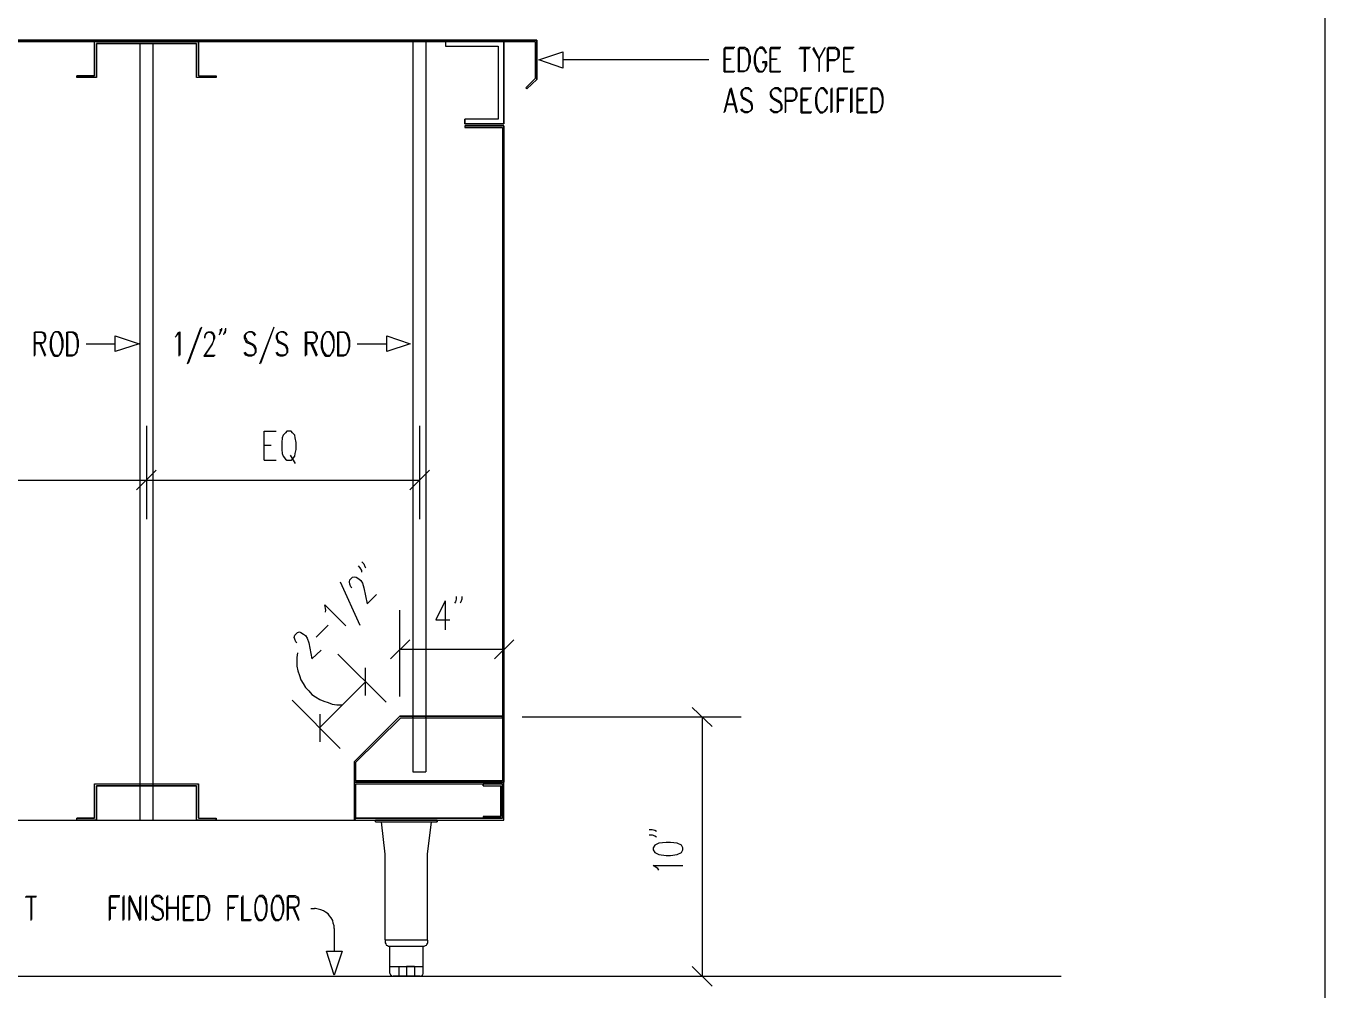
# Model space of a CAD drawing. Header units: metres. Extents: x 14 to 601, y -779 to -12.
# Drawn here: x 301.2 to 600.8, y -611.7 to -389.2 of the extents above; entities that cross this region are included whole.
import ezdxf

# ---------------------------------------------------------------- set-up
doc = ezdxf.new("R2010")
doc.units = ezdxf.units.M

msp = doc.modelspace()

# ---------------------------------------------------------------- linework, layer by layer
for p, q in [((600.76, -751.76), (600.76, -39.32)), ((418.96, -392.48), (166.96, -392.48)), ((166.96, -392.48), (418.96, -392.48)), ((167.32, -392.84), (418.6, -392.84)), ((167.32, -392.84), (418.6, -392.84)), ((316.96, -400.76), (316.96, -392.84)), ((316.96, -392.84), (340.96, -392.84)), ((316.96, -400.76), (316.96, -392.84)), ((340.48, -393.32), (317.44, -393.32)), ((317.44, -393.32), (317.44, -401.12)), ((317.44, -401.12), (317.44, -393.32)), ((317.44, -393.32), (340.48, -393.32)), ((327.4, -393.32), (327.4, -572.48)), ((330.4, -393.32), (330.4, -572.48)), ((340.48, -401.12), (340.48, -393.32)), ((340.48, -401.12), (340.48, -393.32)), ((340.96, -392.84), (340.96, -400.76)), ((340.96, -400.76), (340.96, -392.84)), ((390.4, -392.84), (390.4, -561.32)), ((393.4, -392.84), (393.4, -561.32)), ((411.4, -392.84), (397.96, -392.84)), ((397.96, -392.84), (397.96, -393.92)), ((397.96, -392.84), (397.96, -393.92)), ((397.96, -393.92), (410.08, -393.92)), ((397.96, -393.92), (410.08, -393.92)), ((410.08, -393.92), (410.08, -410.72)), ((410.08, -393.92), (410.08, -410.72)), ((411.4, -411.8), (411.4, -392.84)), ((411.4, -392.84), (411.4, -411.8)), ((418.6, -392.84), (418.6, -401.36)), ((418.6, -392.84), (418.6, -401.36)), ((418.96, -401.6), (418.96, -392.48)), ((418.96, -392.48), (418.96, -401.6)), ((419.44, -397.04), (424.96, -395.24)), ((424.96, -395.24), (424.96, -398.96)), ((462.16, -399.8), (462.16, -394.4)), ((462.16, -394.4), (464.44, -394.4)), ((462.4, -399.68), (462.4, -394.16)), ((462.4, -394.16), (464.68, -394.16)), ((465.52, -399.8), (465.52, -394.4)), ((465.52, -394.4), (466.72, -394.4)), ((465.76, -399.68), (465.76, -394.16)), ((465.76, -394.16), (466.96, -394.16)), ((466.72, -394.4), (467.2, -394.64)), ((466.96, -394.16), (467.44, -394.4)), ((467.2, -394.64), (467.56, -395.12)), ((467.44, -394.4), (467.8, -395)), ((467.56, -395.12), (467.8, -395.6)), ((467.8, -395), (467.92, -395.48)), ((469.48, -395.12), (469.36, -395.6)), ((469.84, -394.64), (469.48, -395.12)), ((469.72, -395), (469.48, -395.48)), ((470.08, -394.4), (469.72, -395)), ((470.2, -394.4), (469.84, -394.64)), ((470.44, -394.16), (470.08, -394.4)), ((470.92, -394.4), (470.2, -394.4)), ((471.04, -394.16), (470.44, -394.16)), ((471.28, -394.64), (470.92, -394.4)), ((471.4, -394.4), (471.04, -394.16)), ((471.64, -395.12), (471.28, -394.64)), ((471.76, -395), (471.4, -394.4)), ((471.76, -395.6), (471.64, -395.12)), ((472, -395.48), (471.76, -395)), ((472.84, -399.8), (472.84, -394.4)), ((472.84, -394.4), (475.12, -394.4)), ((472.96, -399.68), (472.96, -394.16)), ((472.96, -394.16), (475.24, -394.16)), ((479.44, -394.4), (481.84, -394.4)), ((479.68, -394.16), (482.08, -394.16)), ((480.64, -394.4), (480.64, -399.8)), ((480.88, -394.16), (480.88, -399.68)), ((482.56, -394.4), (484, -396.92)), ((482.8, -394.16), (484.12, -396.8)), ((484, -396.92), (485.32, -394.4)), ((484.12, -396.8), (485.56, -394.16)), ((486.04, -399.8), (486.04, -394.4)), ((486.04, -394.4), (487.6, -394.4)), ((486.28, -399.68), (486.28, -394.16)), ((486.28, -394.16), (487.84, -394.16)), ((487.6, -394.4), (488.2, -394.64)), ((487.84, -394.16), (488.32, -394.4)), ((488.2, -394.64), (488.32, -394.88)), ((488.32, -394.4), (488.56, -394.64)), ((488.32, -394.88), (488.44, -395.36)), ((488.44, -395.36), (488.44, -396.2)), ((488.56, -394.64), (488.68, -395.24)), ((488.68, -395.24), (488.68, -395.96)), ((489.76, -399.8), (489.76, -394.4)), ((489.76, -394.4), (491.92, -394.4)), ((489.88, -399.68), (489.88, -394.16)), ((489.88, -394.16), (492.16, -394.16)), ((424.96, -398.96), (419.44, -397.04)), ((458.68, -397.04), (424.96, -397.04)), ((462.16, -396.92), (463.6, -396.92)), ((462.4, -396.8), (463.84, -396.8)), ((467.8, -395.6), (467.92, -396.44)), ((467.92, -397.76), (467.8, -398.48)), ((467.92, -398.36), (467.8, -398.84)), ((467.92, -395.48), (468.16, -396.2)), ((467.92, -396.44), (467.92, -397.76)), ((468.16, -397.52), (467.92, -398.36)), ((468.16, -396.2), (468.16, -397.52)), ((469.36, -395.6), (469.12, -396.44)), ((469.12, -396.44), (469.12, -397.76)), ((469.12, -397.76), (469.36, -398.48)), ((469.48, -395.48), (469.36, -396.2)), ((469.36, -396.2), (469.36, -397.52)), ((469.36, -397.52), (469.48, -398.36)), ((469.48, -398.36), (469.72, -398.84)), ((471.76, -397.76), (470.92, -397.76)), ((472, -397.52), (471.04, -397.52)), ((471.76, -398.48), (471.76, -397.76)), ((471.76, -398.84), (472, -398.36)), ((472, -398.36), (472, -397.52)), ((472.84, -396.92), (474.16, -396.92)), ((472.96, -396.8), (474.4, -396.8)), ((484, -396.92), (484, -399.8)), ((484.12, -396.8), (484.12, -399.68)), ((487.6, -397.28), (486.04, -397.28)), ((487.84, -397.04), (486.28, -397.04)), ((488.2, -396.92), (487.6, -397.28)), ((488.32, -396.8), (487.84, -397.04)), ((488.32, -396.68), (488.2, -396.92)), ((488.44, -396.2), (488.32, -396.68)), ((488.56, -396.56), (488.32, -396.8)), ((488.68, -395.96), (488.56, -396.56)), ((489.76, -396.92), (491.08, -396.92)), ((489.88, -396.8), (491.32, -396.8)), ((312.88, -401.12), (312.88, -400.76)), ((312.88, -400.76), (316.96, -400.76)), ((312.88, -401.12), (312.88, -400.76)), ((316.96, -400.76), (312.88, -400.76)), ((317.44, -401.12), (312.88, -401.12)), ((345.04, -401.12), (340.48, -401.12)), ((340.96, -400.76), (345.04, -400.76)), ((340.96, -400.76), (345.04, -400.76)), ((345.04, -400.76), (345.04, -401.12)), ((345.04, -401.12), (345.04, -400.76)), ((418.6, -401.36), (416.44, -403.52)), ((418.6, -401.36), (416.44, -403.52)), ((462.16, -399.8), (464.44, -399.8)), ((462.4, -399.68), (464.68, -399.68)), ((466.72, -399.8), (465.52, -399.8)), ((466.96, -399.68), (465.76, -399.68)), ((467.2, -399.56), (466.72, -399.8)), ((467.44, -399.44), (466.96, -399.68)), ((467.56, -399.08), (467.2, -399.56)), ((467.8, -398.84), (467.44, -399.44)), ((467.8, -398.48), (467.56, -399.08)), ((469.36, -398.48), (469.48, -399.08)), ((469.48, -399.08), (469.84, -399.56)), ((469.72, -398.84), (470.08, -399.44)), ((469.84, -399.56), (470.2, -399.8)), ((470.08, -399.44), (470.44, -399.68)), ((470.2, -399.8), (470.92, -399.8)), ((470.44, -399.68), (471.04, -399.68)), ((470.92, -399.8), (471.28, -399.56)), ((471.04, -399.68), (471.4, -399.44)), ((471.28, -399.56), (471.64, -399.08)), ((471.4, -399.44), (471.76, -398.84)), ((471.64, -399.08), (471.76, -398.48)), ((472.84, -399.8), (475.12, -399.8)), ((472.96, -399.68), (475.24, -399.68)), ((489.76, -399.8), (491.92, -399.8)), ((489.88, -399.68), (492.16, -399.68)), ((416.44, -403.52), (416.68, -403.76)), ((416.44, -403.52), (416.68, -403.76)), ((416.68, -403.76), (418.96, -401.6)), ((416.68, -403.76), (418.96, -401.6)), ((462.16, -409.28), (463.6, -403.76)), ((462.4, -409.04), (463.84, -403.52)), ((463.6, -403.76), (465.04, -409.28)), ((463.84, -403.52), (465.16, -409.04)), ((466.36, -404), (466, -404.48)), ((466.6, -403.88), (466.24, -404.36)), ((466.24, -404.36), (466.24, -404.84)), ((466.96, -403.76), (466.36, -404)), ((467.08, -403.52), (466.6, -403.88)), ((467.56, -403.76), (466.96, -403.76)), ((467.8, -403.52), (467.08, -403.52)), ((468.16, -404), (467.56, -403.76)), ((468.28, -403.88), (467.8, -403.52)), ((468.52, -404.48), (468.16, -404)), ((468.64, -404.36), (468.28, -403.88)), ((473.2, -404), (472.84, -404.48)), ((473.32, -403.88), (472.96, -404.36)), ((472.96, -404.36), (472.96, -404.84)), ((473.68, -403.76), (473.2, -404)), ((473.92, -403.52), (473.32, -403.88)), ((474.4, -403.76), (473.68, -403.76)), ((474.64, -403.52), (473.92, -403.52)), ((474.88, -404), (474.4, -403.76)), ((475.12, -403.88), (474.64, -403.52)), ((475.24, -404.48), (474.88, -404)), ((475.48, -404.36), (475.12, -403.88)), ((476.32, -409.28), (476.32, -403.76)), ((476.32, -403.76), (477.88, -403.76)), ((476.44, -409.04), (476.44, -403.52)), ((476.44, -403.52), (478.12, -403.52)), ((477.88, -403.76), (478.36, -404)), ((478.12, -403.52), (478.6, -403.88)), ((478.36, -404), (478.6, -404.24)), ((478.6, -403.88), (478.72, -404.12)), ((478.6, -404.24), (478.72, -404.84)), ((478.72, -404.12), (478.96, -404.6)), ((479.92, -409.28), (479.92, -403.76)), ((479.92, -403.76), (482.2, -403.76)), ((480.16, -409.04), (480.16, -403.52)), ((480.16, -403.52), (482.44, -403.52)), ((484, -404), (483.64, -404.48)), ((483.76, -404.36), (483.64, -404.84)), ((484.12, -403.88), (483.76, -404.36)), ((484.36, -403.76), (484, -404)), ((484.48, -403.52), (484.12, -403.88)), ((484.96, -403.76), (484.36, -403.76)), ((485.2, -403.52), (484.48, -403.52)), ((485.32, -404), (484.96, -403.76)), ((485.56, -403.88), (485.2, -403.52)), ((485.68, -404.48), (485.32, -404)), ((485.92, -404.36), (485.56, -403.88)), ((486.04, -404.84), (485.92, -404.36)), ((486.88, -409.28), (486.88, -403.76)), ((487.12, -409.04), (487.12, -403.52)), ((488.32, -409.28), (488.32, -403.76)), ((488.32, -403.76), (490.6, -403.76)), ((488.56, -409.04), (488.56, -403.52)), ((488.56, -403.52), (490.72, -403.52)), ((491.44, -409.28), (491.44, -403.76)), ((491.68, -409.04), (491.68, -403.52)), ((492.88, -409.28), (492.88, -403.76)), ((492.88, -403.76), (495.16, -403.76)), ((493, -409.04), (493, -403.52)), ((493, -403.52), (495.28, -403.52)), ((496.12, -409.28), (496.12, -403.76)), ((496.12, -403.76), (497.32, -403.76)), ((496.36, -409.04), (496.36, -403.52)), ((496.36, -403.52), (497.56, -403.52)), ((497.32, -403.76), (497.92, -404)), ((497.56, -403.52), (498.04, -403.88)), ((497.92, -404), (498.28, -404.48)), ((498.04, -403.88), (498.4, -404.36)), ((498.4, -404.36), (498.64, -404.84)), ((462.76, -407.36), (464.44, -407.36)), ((462.88, -407.24), (464.68, -407.24)), ((466, -404.48), (466, -405.08)), ((466, -405.08), (466.24, -405.56)), ((466.24, -404.84), (466.36, -405.44)), ((466.24, -405.56), (466.36, -405.8)), ((466.36, -405.44), (466.6, -405.68)), ((466.36, -405.8), (466.72, -406.16)), ((466.6, -405.68), (466.96, -405.92)), ((466.72, -406.16), (467.8, -406.64)), ((466.96, -405.92), (467.92, -406.4)), ((467.8, -406.64), (468.16, -406.88)), ((467.92, -406.4), (468.28, -406.64)), ((468.16, -406.88), (468.28, -407.12)), ((468.28, -406.64), (468.52, -407)), ((468.28, -407.12), (468.52, -407.72)), ((468.52, -407), (468.64, -407.48)), ((472.84, -404.48), (472.84, -405.08)), ((472.84, -405.08), (472.96, -405.56)), ((472.96, -404.84), (473.2, -405.44)), ((472.96, -405.56), (473.2, -405.8)), ((473.2, -405.44), (473.32, -405.68)), ((473.2, -405.8), (473.56, -406.16)), ((473.32, -405.68), (473.68, -405.92)), ((473.56, -406.16), (474.52, -406.64)), ((473.68, -405.92), (474.76, -406.4)), ((474.52, -406.64), (474.88, -406.88)), ((474.76, -406.4), (475.12, -406.64)), ((474.88, -406.88), (475.12, -407.12)), ((475.12, -406.64), (475.24, -407)), ((475.12, -407.12), (475.24, -407.72)), ((475.24, -407), (475.48, -407.48)), ((477.88, -406.64), (476.32, -406.64)), ((478.12, -406.4), (476.44, -406.4)), ((478.36, -406.4), (477.88, -406.64)), ((478.6, -406.16), (478.12, -406.4)), ((478.6, -406.16), (478.36, -406.4)), ((478.72, -405.56), (478.6, -406.16)), ((478.72, -405.92), (478.6, -406.16)), ((478.72, -404.84), (478.72, -405.56)), ((478.96, -405.44), (478.72, -405.92)), ((478.96, -404.6), (478.96, -405.44)), ((479.92, -406.4), (481.36, -406.4)), ((480.16, -406.16), (481.6, -406.16)), ((483.4, -405.08), (483.28, -405.8)), ((483.28, -405.8), (483.28, -407.12)), ((483.28, -407.12), (483.4, -407.96)), ((483.64, -404.48), (483.4, -405.08)), ((483.64, -404.84), (483.52, -405.68)), ((483.52, -405.68), (483.52, -407)), ((483.52, -407), (483.64, -407.72)), ((485.92, -405.08), (485.68, -404.48)), ((488.32, -406.4), (489.76, -406.4)), ((488.56, -406.16), (489.88, -406.16)), ((492.88, -406.4), (494.2, -406.4)), ((493, -406.16), (494.44, -406.16)), ((498.28, -404.48), (498.4, -405.08)), ((498.4, -405.08), (498.64, -405.8)), ((498.64, -407.12), (498.4, -407.96)), ((498.64, -404.84), (498.76, -405.68)), ((498.64, -405.8), (498.64, -407.12)), ((498.76, -407), (498.64, -407.72)), ((498.76, -405.68), (498.76, -407)), ((466.36, -408.92), (466, -408.44)), ((466.6, -408.8), (466.24, -408.32)), ((466.96, -409.28), (466.36, -408.92)), ((467.08, -409.04), (466.6, -408.8)), ((467.56, -409.28), (466.96, -409.28)), ((467.8, -409.04), (467.08, -409.04)), ((468.16, -408.92), (467.56, -409.28)), ((468.28, -408.8), (467.8, -409.04)), ((468.52, -408.44), (468.16, -408.92)), ((468.64, -408.32), (468.28, -408.8)), ((468.52, -407.72), (468.52, -408.44)), ((468.64, -407.48), (468.64, -408.32)), ((473.2, -408.92), (472.84, -408.44)), ((473.32, -408.8), (472.96, -408.32)), ((473.68, -409.28), (473.2, -408.92)), ((473.92, -409.04), (473.32, -408.8)), ((474.4, -409.28), (473.68, -409.28)), ((474.64, -409.04), (473.92, -409.04)), ((474.88, -408.92), (474.4, -409.28)), ((475.12, -408.8), (474.64, -409.04)), ((475.24, -408.44), (474.88, -408.92)), ((475.48, -408.32), (475.12, -408.8)), ((475.24, -407.72), (475.24, -408.44)), ((475.48, -407.48), (475.48, -408.32)), ((479.92, -409.28), (482.2, -409.28)), ((480.16, -409.04), (482.44, -409.04)), ((483.4, -407.96), (483.64, -408.44)), ((483.64, -407.72), (483.76, -408.32)), ((483.64, -408.44), (484, -408.92)), ((483.76, -408.32), (484.12, -408.8)), ((484, -408.92), (484.36, -409.28)), ((484.12, -408.8), (484.48, -409.04)), ((484.36, -409.28), (484.96, -409.28)), ((484.48, -409.04), (485.2, -409.04)), ((484.96, -409.28), (485.32, -408.92)), ((485.2, -409.04), (485.56, -408.8)), ((485.32, -408.92), (485.68, -408.44)), ((485.56, -408.8), (485.92, -408.32)), ((485.68, -408.44), (485.92, -407.96)), ((485.92, -408.32), (486.04, -407.72)), ((492.88, -409.28), (495.16, -409.28)), ((493, -409.04), (495.28, -409.04)), ((497.32, -409.28), (496.12, -409.28)), ((497.56, -409.04), (496.36, -409.04)), ((497.92, -408.92), (497.32, -409.28)), ((498.04, -408.8), (497.56, -409.04)), ((498.28, -408.44), (497.92, -408.92)), ((498.4, -408.32), (498.04, -408.8)), ((498.4, -407.96), (498.28, -408.44)), ((498.64, -407.72), (498.4, -408.32)), ((402.4, -410.72), (402.4, -411.8)), ((410.08, -410.72), (402.4, -410.72)), ((410.08, -410.72), (402.4, -410.72)), ((402.4, -411.8), (402.4, -410.72)), ((402.4, -411.8), (411.4, -411.8)), ((411.4, -411.8), (402.4, -411.8)), ((411.4, -411.8), (402.4, -411.8)), ((411.4, -412.28), (402.4, -412.28)), ((402.4, -412.28), (402.4, -412.64)), ((411.4, -412.28), (402.4, -412.28)), ((402.4, -412.28), (402.4, -412.64)), ((402.4, -412.64), (411.04, -412.64)), ((411.04, -412.64), (402.4, -412.64)), ((411.04, -412.64), (411.04, -563.36)), ((411.04, -412.64), (411.04, -563.36)), ((411.4, -563.72), (411.4, -412.28)), ((411.4, -412.28), (411.4, -563.72)), ((303.16, -465.44), (303.16, -459.92)), ((303.16, -459.92), (304.72, -459.92)), ((303.28, -465.2), (303.28, -459.8)), ((303.28, -459.8), (304.84, -459.8)), ((304.72, -459.92), (305.2, -460.16)), ((304.84, -459.8), (305.44, -460.04)), ((305.2, -460.16), (305.32, -460.52)), ((305.32, -460.52), (305.56, -461)), ((305.44, -460.04), (305.56, -460.28)), ((305.56, -460.28), (305.68, -460.76)), ((305.56, -461), (305.56, -461.48)), ((305.68, -460.76), (305.68, -461.36)), ((306.88, -461.24), (306.76, -462.08)), ((307.12, -460.76), (306.88, -461.24)), ((307.12, -461.12), (307, -461.84)), ((307.48, -460.16), (307.12, -460.76)), ((307.36, -460.52), (307.12, -461.12)), ((307.6, -460.04), (307.36, -460.52)), ((307.84, -459.92), (307.48, -460.16)), ((307.96, -459.8), (307.6, -460.04)), ((308.56, -459.92), (307.84, -459.92)), ((308.68, -459.8), (307.96, -459.8)), ((308.8, -460.16), (308.56, -459.92)), ((309.04, -460.04), (308.68, -459.8)), ((309.16, -460.76), (308.8, -460.16)), ((309.4, -460.52), (309.04, -460.04)), ((309.4, -461.24), (309.16, -460.76)), ((309.52, -461.12), (309.4, -460.52)), ((309.52, -462.08), (309.4, -461.24)), ((309.76, -461.84), (309.52, -461.12)), ((310.6, -465.44), (310.6, -459.92)), ((310.6, -459.92), (311.8, -459.92)), ((310.84, -465.2), (310.84, -459.8)), ((310.84, -459.8), (312.04, -459.8)), ((311.8, -459.92), (312.28, -460.16)), ((312.04, -459.8), (312.52, -460.04)), ((312.28, -460.16), (312.64, -460.76)), ((312.52, -460.04), (312.88, -460.52)), ((312.64, -460.76), (312.88, -461.24)), ((312.88, -460.52), (313, -461.12)), ((312.88, -461.24), (313, -462.08)), ((313, -461.12), (313.24, -461.84)), ((321.76, -464.36), (321.76, -460.76)), ((321.76, -460.76), (327.28, -462.56)), ((335.56, -461), (335.92, -460.76)), ((335.8, -460.76), (336.04, -460.52)), ((335.92, -460.76), (336.4, -459.92)), ((336.04, -460.52), (336.64, -459.8)), ((336.4, -459.92), (336.4, -465.44)), ((336.64, -459.8), (336.64, -465.2)), ((341.44, -458.96), (338.32, -467.24)), ((341.68, -458.72), (338.56, -467.12)), ((342.4, -461), (342.52, -460.52)), ((342.4, -461.24), (342.4, -461)), ((342.52, -460.52), (342.64, -460.16)), ((342.52, -460.76), (342.76, -460.28)), ((342.52, -461.12), (342.52, -460.76)), ((342.64, -460.16), (343, -459.92)), ((342.76, -460.28), (342.88, -460.04)), ((342.88, -460.04), (343.24, -459.8)), ((343, -459.92), (343.72, -459.92)), ((343.24, -459.8), (343.96, -459.8)), ((343.72, -459.92), (344.08, -460.16)), ((343.96, -459.8), (344.32, -460.04)), ((344.08, -460.16), (344.32, -460.52)), ((344.32, -460.04), (344.44, -460.28)), ((344.32, -460.52), (344.44, -461)), ((344.44, -460.28), (344.68, -460.76)), ((344.44, -461), (344.44, -461.48)), ((344.68, -460.76), (344.68, -461.36)), ((345.88, -460.16), (345.64, -460.52)), ((346, -459.68), (345.88, -460.16)), ((346, -460.04), (345.88, -460.28)), ((346, -459.2), (346, -459.68)), ((346.24, -459.44), (346, -460.04)), ((346.24, -458.96), (346.24, -459.44)), ((346.84, -460.16), (346.72, -460.52)), ((347.08, -459.68), (346.84, -460.16)), ((347.08, -460.04), (346.84, -460.28)), ((347.08, -459.2), (347.08, -459.68)), ((347.2, -459.44), (347.08, -460.04)), ((347.2, -458.96), (347.2, -459.44)), ((351.88, -460.16), (351.52, -460.76)), ((351.52, -460.76), (351.52, -461.24)), ((351.52, -461.24), (351.76, -461.72)), ((352.12, -460.04), (351.76, -460.52)), ((351.76, -460.52), (351.76, -461.12)), ((351.76, -461.12), (352, -461.6)), ((352.48, -459.92), (351.88, -460.16)), ((352.6, -459.8), (352.12, -460.04)), ((353.2, -459.92), (352.48, -459.92)), ((353.32, -459.8), (352.6, -459.8)), ((353.68, -460.16), (353.2, -459.92)), ((353.8, -460.04), (353.32, -459.8)), ((354.04, -460.76), (353.68, -460.16)), ((354.16, -460.52), (353.8, -460.04)), ((358.24, -458.96), (355, -467.24)), ((358.36, -458.72), (355.24, -467.12)), ((359.2, -460.16), (358.84, -460.76)), ((358.84, -460.76), (358.84, -461.24)), ((358.84, -461.24), (359.08, -461.72)), ((359.44, -460.04), (359.08, -460.52)), ((359.08, -460.52), (359.08, -461.12)), ((359.08, -461.12), (359.2, -461.6)), ((359.8, -459.92), (359.2, -460.16)), ((359.92, -459.8), (359.44, -460.04)), ((360.4, -459.92), (359.8, -459.92)), ((360.64, -459.8), (359.92, -459.8)), ((361, -460.16), (360.4, -459.92)), ((361.12, -460.04), (360.64, -459.8)), ((361.36, -460.76), (361, -460.16)), ((361.48, -460.52), (361.12, -460.04)), ((365.68, -465.44), (365.68, -459.92)), ((365.68, -459.92), (367.24, -459.92)), ((365.92, -465.2), (365.92, -459.8)), ((365.92, -459.8), (367.48, -459.8)), ((367.24, -459.92), (367.72, -460.16)), ((367.48, -459.8), (367.96, -460.04)), ((367.72, -460.16), (367.96, -460.52)), ((367.96, -460.04), (368.08, -460.28)), ((367.96, -460.52), (368.08, -461)), ((368.08, -460.28), (368.32, -460.76)), ((368.08, -461), (368.08, -461.48)), ((368.32, -460.76), (368.32, -461.36)), ((369.52, -461.24), (369.28, -462.08)), ((369.64, -460.76), (369.52, -461.24)), ((369.64, -461.12), (369.52, -461.84)), ((370, -460.16), (369.64, -460.76)), ((369.88, -460.52), (369.64, -461.12)), ((370.24, -460.04), (369.88, -460.52)), ((370.36, -459.92), (370, -460.16)), ((370.6, -459.8), (370.24, -460.04)), ((371.08, -459.92), (370.36, -459.92)), ((371.32, -459.8), (370.6, -459.8)), ((371.44, -460.16), (371.08, -459.92)), ((371.56, -460.04), (371.32, -459.8)), ((371.8, -460.76), (371.44, -460.16)), ((371.92, -460.52), (371.56, -460.04)), ((371.92, -461.24), (371.8, -460.76)), ((372.16, -461.12), (371.92, -460.52)), ((372.16, -462.08), (371.92, -461.24)), ((372.28, -461.84), (372.16, -461.12)), ((373.12, -465.44), (373.12, -459.92)), ((373.12, -459.92), (374.44, -459.92)), ((373.36, -465.2), (373.36, -459.8)), ((373.36, -459.8), (374.56, -459.8)), ((374.44, -459.92), (374.92, -460.16)), ((374.56, -459.8), (375.04, -460.04)), ((374.92, -460.16), (375.28, -460.76)), ((375.04, -460.04), (375.4, -460.52)), ((375.28, -460.76), (375.4, -461.24)), ((375.4, -460.52), (375.64, -461.12)), ((375.4, -461.24), (375.64, -462.08)), ((375.64, -461.12), (375.76, -461.84)), ((384.4, -464.36), (384.4, -460.76)), ((384.4, -460.76), (389.8, -462.56)), ((304.72, -462.56), (303.16, -462.56)), ((304.84, -462.32), (303.28, -462.32)), ((304.36, -462.56), (305.56, -465.44)), ((304.48, -462.32), (305.68, -465.2)), ((305.2, -462.32), (304.72, -462.56)), ((305.44, -462.08), (304.84, -462.32)), ((305.32, -462.08), (305.2, -462.32)), ((305.56, -461.48), (305.32, -462.08)), ((305.56, -461.84), (305.44, -462.08)), ((305.68, -461.36), (305.56, -461.84)), ((306.76, -462.08), (306.76, -463.4)), ((306.76, -463.4), (306.88, -464.12)), ((306.88, -464.12), (307.12, -464.6)), ((307, -461.84), (307, -463.16)), ((307, -463.16), (307.12, -463.88)), ((307.12, -463.88), (307.36, -464.48)), ((309.16, -464.6), (309.4, -464.12)), ((309.4, -464.12), (309.52, -463.4)), ((309.4, -464.48), (309.52, -463.88)), ((309.52, -463.4), (309.52, -462.08)), ((309.52, -463.88), (309.76, -463.16)), ((309.76, -463.16), (309.76, -461.84)), ((312.88, -464.12), (312.64, -464.6)), ((313, -463.4), (312.88, -464.12)), ((313, -463.88), (312.88, -464.48)), ((313, -462.08), (313, -463.4)), ((313.24, -463.16), (313, -463.88)), ((313.24, -461.84), (313.24, -463.16)), ((315.04, -462.56), (321.76, -462.56)), ((327.28, -462.56), (321.76, -464.36)), ((343.96, -462.8), (342.16, -465.44)), ((344.08, -462.68), (342.4, -465.2)), ((344.32, -462.08), (343.96, -462.8)), ((344.44, -461.84), (344.08, -462.68)), ((344.44, -461.48), (344.32, -462.08)), ((344.68, -461.36), (344.44, -461.84)), ((351.76, -461.72), (351.88, -462.08)), ((351.88, -462.08), (352.24, -462.32)), ((352, -461.6), (352.12, -461.84)), ((352.12, -461.84), (352.48, -462.08)), ((352.24, -462.32), (353.32, -462.8)), ((352.48, -462.08), (353.56, -462.68)), ((353.32, -462.8), (353.68, -463.04)), ((353.56, -462.68), (353.8, -462.92)), ((353.68, -463.04), (353.8, -463.4)), ((353.8, -462.92), (354.04, -463.16)), ((353.8, -463.4), (354.04, -463.88)), ((354.04, -463.16), (354.16, -463.64)), ((354.04, -463.88), (354.04, -464.6)), ((354.16, -463.64), (354.16, -464.48)), ((359.08, -461.72), (359.2, -462.08)), ((359.2, -461.6), (359.44, -461.84)), ((359.2, -462.08), (359.56, -462.32)), ((359.44, -461.84), (359.8, -462.08)), ((359.56, -462.32), (360.64, -462.8)), ((359.8, -462.08), (360.88, -462.68)), ((360.64, -462.8), (361, -463.04)), ((360.88, -462.68), (361.12, -462.92)), ((361, -463.04), (361.12, -463.4)), ((361.12, -462.92), (361.36, -463.16)), ((361.12, -463.4), (361.36, -463.88)), ((361.36, -463.16), (361.48, -463.64)), ((361.36, -463.88), (361.36, -464.6)), ((361.48, -463.64), (361.48, -464.48)), ((367.24, -462.56), (365.68, -462.56)), ((367.48, -462.32), (365.92, -462.32)), ((366.88, -462.56), (368.08, -465.44)), ((367.12, -462.32), (368.32, -465.2)), ((367.72, -462.32), (367.24, -462.56)), ((367.96, -462.08), (367.48, -462.32)), ((367.96, -462.08), (367.72, -462.32)), ((368.08, -461.48), (367.96, -462.08)), ((368.08, -461.84), (367.96, -462.08)), ((368.32, -461.36), (368.08, -461.84)), ((369.28, -462.08), (369.28, -463.4)), ((369.28, -463.4), (369.52, -464.12)), ((369.52, -461.84), (369.52, -463.16)), ((369.52, -463.16), (369.64, -463.88)), ((369.52, -464.12), (369.64, -464.6)), ((369.64, -463.88), (369.88, -464.48)), ((371.8, -464.6), (371.92, -464.12)), ((371.92, -464.12), (372.16, -463.4)), ((371.92, -464.48), (372.16, -463.88)), ((372.16, -463.4), (372.16, -462.08)), ((372.16, -463.88), (372.28, -463.16)), ((372.28, -463.16), (372.28, -461.84)), ((375.4, -464.12), (375.28, -464.6)), ((375.64, -463.4), (375.4, -464.12)), ((375.64, -463.88), (375.4, -464.48)), ((375.64, -462.08), (375.64, -463.4)), ((375.76, -463.16), (375.64, -463.88)), ((375.76, -461.84), (375.76, -463.16)), ((377.56, -462.56), (384.4, -462.56)), ((389.8, -462.56), (384.4, -464.36)), ((307.12, -464.6), (307.48, -465.2)), ((307.36, -464.48), (307.6, -464.96)), ((307.48, -465.2), (307.84, -465.44)), ((307.6, -464.96), (307.96, -465.2)), ((307.84, -465.44), (308.56, -465.44)), ((307.96, -465.2), (308.68, -465.2)), ((308.56, -465.44), (308.8, -465.2)), ((308.68, -465.2), (309.04, -464.96)), ((308.8, -465.2), (309.16, -464.6)), ((309.04, -464.96), (309.4, -464.48)), ((311.8, -465.44), (310.6, -465.44)), ((312.04, -465.2), (310.84, -465.2)), ((312.28, -465.2), (311.8, -465.44)), ((312.52, -464.96), (312.04, -465.2)), ((312.64, -464.6), (312.28, -465.2)), ((312.88, -464.48), (312.52, -464.96)), ((342.16, -465.44), (344.56, -465.44)), ((342.4, -465.2), (344.8, -465.2)), ((351.88, -465.2), (351.52, -464.6)), ((352.12, -464.96), (351.76, -464.48)), ((352.48, -465.44), (351.88, -465.2)), ((352.6, -465.2), (352.12, -464.96)), ((353.2, -465.44), (352.48, -465.44)), ((353.32, -465.2), (352.6, -465.2)), ((353.68, -465.2), (353.2, -465.44)), ((353.8, -464.96), (353.32, -465.2)), ((354.04, -464.6), (353.68, -465.2)), ((354.16, -464.48), (353.8, -464.96)), ((359.2, -465.2), (358.84, -464.6)), ((359.44, -464.96), (359.08, -464.48)), ((359.8, -465.44), (359.2, -465.2)), ((359.92, -465.2), (359.44, -464.96)), ((360.4, -465.44), (359.8, -465.44)), ((360.64, -465.2), (359.92, -465.2)), ((361, -465.2), (360.4, -465.44)), ((361.12, -464.96), (360.64, -465.2)), ((361.36, -464.6), (361, -465.2)), ((361.48, -464.48), (361.12, -464.96)), ((369.64, -464.6), (370, -465.2)), ((369.88, -464.48), (370.24, -464.96)), ((370, -465.2), (370.36, -465.44)), ((370.24, -464.96), (370.6, -465.2)), ((370.36, -465.44), (371.08, -465.44)), ((370.6, -465.2), (371.32, -465.2)), ((371.08, -465.44), (371.44, -465.2)), ((371.32, -465.2), (371.56, -464.96)), ((371.44, -465.2), (371.8, -464.6)), ((371.56, -464.96), (371.92, -464.48)), ((374.44, -465.44), (373.12, -465.44)), ((374.56, -465.2), (373.36, -465.2)), ((374.92, -465.2), (374.44, -465.44)), ((375.04, -464.96), (374.56, -465.2)), ((375.28, -464.6), (374.92, -465.2)), ((375.4, -464.48), (375.04, -464.96)), ((328.96, -481.52), (328.96, -503)), ((391.96, -481.52), (391.96, -503)), ((356.08, -489.44), (356.08, -482.72)), ((356.08, -482.72), (358.84, -482.72)), ((360.28, -484.28), (360.16, -485.36)), ((360.52, -483.68), (360.28, -484.28)), ((361, -483.08), (360.52, -483.68)), ((361.36, -482.72), (361, -483.08)), ((362.32, -482.72), (361.36, -482.72)), ((362.68, -483.08), (362.32, -482.72)), ((363.16, -483.68), (362.68, -483.08)), ((363.28, -484.28), (363.16, -483.68)), ((363.52, -485.36), (363.28, -484.28)), ((356.08, -485.96), (357.76, -485.96)), ((360.16, -485.36), (360.16, -486.92)), ((360.16, -486.92), (360.28, -487.88)), ((360.28, -487.88), (360.52, -488.48)), ((362.08, -488.24), (363.28, -490.16)), ((363.16, -488.48), (363.28, -487.88)), ((363.28, -487.88), (363.52, -486.92)), ((363.52, -486.92), (363.52, -485.36)), ((356.08, -489.44), (358.84, -489.44)), ((360.52, -488.48), (361, -489.2)), ((361, -489.2), (361.36, -489.44)), ((361.36, -489.44), (362.32, -489.44)), ((362.32, -489.44), (362.68, -489.2)), ((362.68, -489.2), (363.16, -488.48)), ((258.4, -494), (328.96, -494)), ((326.68, -496.28), (331.24, -491.72)), ((331.24, -491.72), (326.68, -496.28)), ((328.96, -494), (391.96, -494)), ((389.68, -496.28), (394.24, -491.72)), ((377.8, -513.8), (378.16, -514.28)), ((378.16, -514.28), (378.52, -514.88)), ((378.52, -514.88), (378.52, -515.24)), ((378.64, -512.84), (379.12, -513.32)), ((379.12, -513.32), (379.36, -513.92)), ((379.36, -513.92), (379.48, -514.28)), ((373.6, -517.52), (378.16, -527.48)), ((375.76, -517.52), (375.88, -517.04)), ((375.88, -518), (375.76, -517.52)), ((375.88, -517.04), (376.48, -516.44)), ((376.12, -518.6), (375.88, -518)), ((376.48, -516.44), (376.96, -516.32)), ((376.96, -516.32), (377.32, -516.44)), ((377.32, -516.44), (377.92, -516.8)), ((377.92, -516.8), (378.4, -517.16)), ((378.4, -517.16), (378.76, -517.76)), ((378.76, -517.76), (379.12, -518.84)), ((376.36, -518.84), (376.12, -518.6)), ((379.12, -518.84), (379.84, -522.56)), ((379.84, -522.56), (382, -520.4)), ((400.36, -520.88), (400.36, -521.48)), ((401.68, -520.88), (401.68, -521.48)), ((370.36, -524), (370.12, -522.8)), ((370.12, -522.8), (374.92, -527.6)), ((370.24, -524.48), (370.36, -524)), ((387.4, -543.92), (387.4, -524)), ((397.84, -521.84), (395.68, -526.28)), ((397.84, -521.84), (397.84, -528.56)), ((400.24, -522.08), (400, -522.44)), ((400.36, -521.48), (400.24, -522.08)), ((401.44, -522.08), (401.32, -522.44)), ((401.68, -521.48), (401.44, -522.08)), ((411.4, -543.92), (411.4, -524)), ((395.68, -526.28), (398.92, -526.28)), ((363.04, -530.36), (363.16, -529.76)), ((363.16, -529.76), (363.76, -529.16)), ((363.76, -529.16), (364.24, -529.04)), ((364.24, -529.04), (364.6, -529.16)), ((364.6, -529.16), (365.2, -529.52)), ((365.2, -529.52), (365.68, -529.88)), ((365.68, -529.88), (366.04, -530.48)), ((368.08, -530.24), (370.84, -527.48)), ((363.16, -530.72), (363.04, -530.36)), ((363.4, -531.32), (363.16, -530.72)), ((363.64, -531.56), (363.4, -531.32)), ((366.04, -530.48), (366.4, -531.56)), ((366.4, -531.56), (367.12, -535.28)), ((367.12, -535.28), (369.28, -533.24)), ((389.68, -530.84), (385.24, -535.28)), ((387.4, -533), (411.4, -533)), ((409.24, -535.28), (413.68, -530.84)), ((363.76, -533.84), (363.64, -534.92)), ((363.64, -534.92), (363.64, -536)), ((363.64, -536), (363.64, -536.96)), ((384.28, -545.24), (373.12, -534.2)), ((363.64, -536.96), (363.88, -538.04)), ((363.88, -538.04), (364.24, -539.12)), ((364.24, -539.12), (364.6, -540.08)), ((379.48, -543.68), (379.48, -537.32)), ((364.6, -540.08), (365.08, -540.92)), ((365.08, -540.92), (365.68, -541.88)), ((365.68, -541.88), (366.4, -542.6)), ((368.92, -551.12), (379.48, -540.56)), ((373.6, -555.92), (362.56, -544.76)), ((366.4, -542.6), (367.12, -543.44)), ((367.12, -543.44), (367.96, -544.04)), ((367.96, -544.04), (368.92, -544.64)), ((368.92, -544.64), (369.88, -545)), ((369.88, -545), (370.84, -545.36)), ((368.92, -548), (368.92, -554.36)), ((370.84, -545.36), (371.8, -545.72)), ((371.8, -545.72), (372.88, -545.84)), ((372.88, -545.84), (373.96, -545.84)), ((373.96, -545.84), (374.2, -545.84)), ((459.4, -550.88), (454.84, -546.44)), ((387.4, -548.48), (376.84, -559.04)), ((387.4, -548.48), (376.84, -559.04)), ((377.2, -559.16), (387.64, -548.84)), ((387.64, -548.84), (377.2, -559.16)), ((390.4, -548.48), (387.4, -548.48)), ((387.4, -548.48), (411.04, -548.48)), ((387.64, -548.84), (390.4, -548.84)), ((387.64, -548.84), (411.04, -548.84)), ((390.4, -548.84), (390.4, -548.48)), ((390.4, -548.48), (390.4, -548.84)), ((393.4, -548.48), (390.4, -548.48)), ((390.4, -548.84), (393.4, -548.84)), ((393.4, -548.48), (393.4, -548.84)), ((411.04, -548.48), (393.4, -548.48)), ((393.4, -548.84), (393.4, -548.48)), ((393.4, -548.84), (411.04, -548.84)), ((411.04, -548.84), (411.04, -548.48)), ((415.6, -548.6), (466.12, -548.6)), ((457.12, -548.6), (457.12, -608.48)), ((376.84, -559.04), (376.84, -563.72)), ((376.84, -559.04), (376.84, -563.72)), ((377.2, -563.36), (377.2, -559.16)), ((377.2, -559.16), (377.2, -563.36)), ((390.4, -561.32), (393.4, -561.32)), ((316.96, -572), (316.96, -564.08)), ((316.96, -564.08), (340.96, -564.08)), ((316.96, -572), (316.96, -564.08)), ((340.48, -564.56), (317.44, -564.56)), ((317.44, -564.56), (317.44, -572.48)), ((317.44, -572.48), (317.44, -564.56)), ((317.44, -564.56), (340.48, -564.56)), ((340.48, -572.48), (340.48, -564.56)), ((340.48, -572.48), (340.48, -564.56)), ((340.96, -564.08), (340.96, -572)), ((340.96, -572), (340.96, -564.08)), ((376.84, -563.72), (411.4, -563.72)), ((411.4, -563.72), (376.84, -563.72)), ((376.84, -563.72), (376.84, -572.48)), ((376.84, -563.72), (411.4, -563.72)), ((376.84, -563.72), (376.84, -572.48)), ((411.04, -563.36), (377.2, -563.36)), ((377.2, -563.36), (411.04, -563.36)), ((377.2, -572), (377.2, -564.08)), ((377.2, -564.08), (411.04, -564.08)), ((377.2, -564.08), (411.04, -564.08)), ((377.2, -564.08), (377.2, -572)), ((411.04, -564.08), (406.6, -564.08)), ((406.6, -564.08), (406.6, -564.56)), ((406.6, -564.56), (406.6, -564.08)), ((406.6, -564.08), (411.04, -564.08)), ((406.6, -564.56), (410.68, -564.56)), ((406.6, -564.56), (410.68, -564.56)), ((410.68, -564.56), (410.68, -571.64)), ((410.68, -571.64), (410.68, -564.56)), ((411.04, -572), (411.04, -564.08)), ((411.04, -564.08), (411.04, -572)), ((411.04, -564.08), (411.04, -572)), ((411.4, -572.48), (411.4, -563.72)), ((411.4, -572.48), (411.4, -563.72)), ((312.88, -572.48), (312.88, -572)), ((312.88, -572), (316.96, -572)), ((312.88, -572.48), (312.88, -572)), ((316.96, -572), (312.88, -572)), ((340.96, -572), (345.04, -572)), ((340.96, -572), (345.04, -572)), ((345.04, -572), (345.04, -572.48)), ((345.04, -572.48), (345.04, -572)), ((377.2, -572), (376.84, -572.48)), ((376.84, -572.48), (377.2, -572)), ((411.04, -572), (377.2, -572)), ((377.2, -572), (411.04, -572)), ((410.68, -571.64), (406.6, -571.64)), ((406.6, -571.64), (406.6, -572)), ((406.6, -571.64), (406.6, -572)), ((406.6, -571.64), (410.68, -571.64)), ((406.6, -572), (411.04, -572)), ((174.04, -572.48), (411.4, -572.48)), ((317.44, -572.48), (312.88, -572.48)), ((345.04, -572.48), (340.48, -572.48)), ((376.84, -572.48), (411.4, -572.48)), ((396.04, -572.48), (381.76, -572.48)), ((381.76, -572.84), (381.76, -572.48)), ((381.76, -572.84), (396.04, -572.84)), ((384.04, -580.28), (383.2, -572.84)), ((393.76, -580.28), (394.72, -572.84)), ((396.04, -572.48), (396.04, -572.84)), ((396.04, -572.84), (396.04, -572.48)), ((444.88, -574.64), (445.6, -574.64)), ((445.6, -574.64), (446.2, -574.76)), ((446.2, -574.76), (446.56, -575)), ((444.88, -575.84), (445.6, -575.84)), ((445.6, -575.84), (446.2, -576.08)), ((446.2, -576.08), (446.56, -576.32)), ((447.16, -577.76), (446.2, -578.24)), ((448.84, -577.64), (447.16, -577.76)), ((449.8, -577.64), (448.84, -577.64)), ((451.36, -577.76), (449.8, -577.64)), ((452.32, -578.24), (451.36, -577.76)), ((384.04, -600.08), (384.04, -580.28)), ((393.76, -600.08), (393.76, -580.28)), ((446.2, -578.24), (445.84, -578.84)), ((445.84, -578.84), (445.84, -579.32)), ((445.84, -579.32), (446.2, -579.92)), ((446.2, -579.92), (447.16, -580.4)), ((447.16, -580.4), (448.84, -580.64)), ((448.84, -580.64), (449.8, -580.64)), ((449.8, -580.64), (451.36, -580.4)), ((451.36, -580.4), (452.32, -579.92)), ((452.68, -578.84), (452.32, -578.24)), ((452.32, -579.92), (452.68, -579.32)), ((452.68, -579.32), (452.68, -578.84)), ((446.92, -583.64), (445.84, -582.92)), ((445.84, -582.92), (452.68, -582.92)), ((447.16, -584), (446.92, -583.64)), ((301, -590.12), (303.52, -590.12)), ((301.24, -590), (303.64, -590)), ((302.32, -590.12), (302.32, -595.64)), ((302.44, -590), (302.44, -595.4)), ((320.44, -595.64), (320.44, -590.12)), ((320.44, -590.12), (322.72, -590.12)), ((320.68, -595.4), (320.68, -589.88)), ((320.68, -589.88), (322.84, -589.88)), ((323.56, -595.64), (323.56, -590.12)), ((323.8, -595.4), (323.8, -589.88)), ((325, -595.64), (325, -590.12)), ((325, -590.12), (327.4, -595.64)), ((325.12, -595.4), (325.12, -589.88)), ((325.12, -589.88), (327.64, -595.4)), ((327.4, -595.64), (327.4, -590.12)), ((327.64, -595.4), (327.64, -589.88)), ((328.84, -595.64), (328.84, -590.12)), ((328.96, -595.4), (328.96, -589.88)), ((330.76, -590.12), (330.4, -590.72)), ((331.12, -590.12), (330.52, -590.36)), ((331.24, -589.88), (330.76, -590.12)), ((331.72, -590.12), (331.12, -590.12)), ((331.96, -589.88), (331.24, -589.88)), ((332.32, -590.36), (331.72, -590.12)), ((332.44, -590.12), (331.96, -589.88)), ((332.8, -590.72), (332.44, -590.12)), ((333.64, -595.64), (333.64, -590.12)), ((333.88, -595.4), (333.88, -589.88)), ((336.16, -590.12), (336.16, -595.64)), ((336.28, -589.88), (336.28, -595.4)), ((337.48, -595.64), (337.48, -590.12)), ((337.48, -590.12), (339.76, -590.12)), ((337.72, -595.4), (337.72, -589.88)), ((337.72, -589.88), (340, -589.88)), ((340.84, -595.64), (340.84, -590.12)), ((340.84, -590.12), (342.04, -590.12)), ((340.96, -595.4), (340.96, -589.88)), ((340.96, -589.88), (342.28, -589.88)), ((342.04, -590.12), (342.52, -590.36)), ((342.28, -589.88), (342.76, -590.12)), ((342.76, -590.12), (343.12, -590.72)), ((347.8, -595.64), (347.8, -590.12)), ((347.8, -590.12), (350.08, -590.12)), ((347.92, -595.4), (347.92, -589.88)), ((347.92, -589.88), (350.2, -589.88)), ((350.92, -590.12), (350.92, -595.64)), ((351.16, -589.88), (351.16, -595.4)), ((354.76, -590.12), (354.4, -590.72)), ((354.88, -590.12), (354.52, -590.36)), ((355.12, -589.88), (354.76, -590.12)), ((355.6, -590.12), (354.88, -590.12)), ((355.84, -589.88), (355.12, -589.88)), ((355.96, -590.36), (355.6, -590.12)), ((356.2, -590.12), (355.84, -589.88)), ((356.56, -590.72), (356.2, -590.12)), ((358.6, -590.12), (358.24, -590.72)), ((358.72, -590.12), (358.36, -590.36)), ((358.96, -589.88), (358.6, -590.12)), ((359.44, -590.12), (358.72, -590.12)), ((359.68, -589.88), (358.96, -589.88)), ((359.8, -590.36), (359.44, -590.12)), ((360.04, -590.12), (359.68, -589.88)), ((360.28, -590.72), (360.04, -590.12)), ((361.48, -595.64), (361.48, -590.12)), ((361.48, -590.12), (363.04, -590.12)), ((361.72, -595.4), (361.72, -589.88)), ((361.72, -589.88), (363.28, -589.88)), ((363.04, -590.12), (363.64, -590.36)), ((363.28, -589.88), (363.76, -590.12)), ((363.76, -590.12), (364, -590.48)), ((320.44, -592.76), (321.88, -592.76)), ((320.68, -592.52), (322, -592.52)), ((330.52, -590.36), (330.16, -590.84)), ((330.16, -590.84), (330.16, -591.44)), ((330.16, -591.44), (330.4, -591.92)), ((330.4, -590.72), (330.4, -591.2)), ((330.4, -591.2), (330.52, -591.68)), ((330.4, -591.92), (330.52, -592.16)), ((330.52, -591.68), (330.76, -592.04)), ((330.52, -592.16), (330.88, -592.4)), ((330.76, -592.04), (331.12, -592.28)), ((330.88, -592.4), (331.96, -593)), ((331.12, -592.28), (332.08, -592.76)), ((331.96, -593), (332.32, -593.24)), ((332.08, -592.76), (332.44, -593)), ((332.68, -590.84), (332.32, -590.36)), ((332.44, -593), (332.68, -593.36)), ((333.64, -592.76), (336.16, -592.76)), ((333.88, -592.52), (336.28, -592.52)), ((337.48, -592.76), (338.92, -592.76)), ((337.72, -592.52), (339.04, -592.52)), ((342.52, -590.36), (342.88, -590.84)), ((342.88, -590.84), (343.12, -591.44)), ((343.12, -590.72), (343.24, -591.2)), ((343.12, -591.44), (343.24, -592.16)), ((343.24, -591.2), (343.48, -592.04)), ((343.24, -592.16), (343.24, -593.48)), ((343.48, -592.04), (343.48, -593.36)), ((347.8, -592.76), (349.12, -592.76)), ((347.92, -592.52), (349.36, -592.52)), ((354.04, -591.44), (353.92, -592.16)), ((353.92, -592.16), (353.92, -593.48)), ((354.16, -590.84), (354.04, -591.44)), ((354.28, -591.2), (354.04, -592.04)), ((354.04, -592.04), (354.04, -593.36)), ((354.52, -590.36), (354.16, -590.84)), ((354.4, -590.72), (354.28, -591.2)), ((356.32, -590.84), (355.96, -590.36)), ((356.44, -591.44), (356.32, -590.84)), ((356.68, -592.16), (356.44, -591.44)), ((356.68, -591.2), (356.56, -590.72)), ((356.8, -592.04), (356.68, -591.2)), ((356.68, -593.48), (356.68, -592.16)), ((356.8, -593.36), (356.8, -592.04)), ((357.88, -591.44), (357.76, -592.16)), ((357.76, -592.16), (357.76, -593.48)), ((358, -590.84), (357.88, -591.44)), ((358.12, -591.2), (357.88, -592.04)), ((357.88, -592.04), (357.88, -593.36)), ((358.36, -590.36), (358, -590.84)), ((358.24, -590.72), (358.12, -591.2)), ((360.16, -590.84), (359.8, -590.36)), ((360.28, -591.44), (360.16, -590.84)), ((360.52, -591.2), (360.28, -590.72)), ((360.52, -592.16), (360.28, -591.44)), ((360.64, -592.04), (360.52, -591.2)), ((360.52, -593.48), (360.52, -592.16)), ((360.64, -593.36), (360.64, -592.04)), ((363.04, -592.76), (361.48, -592.76)), ((363.28, -592.52), (361.72, -592.52)), ((362.8, -592.76), (364, -595.64)), ((362.92, -592.52), (364.12, -595.4)), ((363.64, -592.4), (363.04, -592.76)), ((363.76, -592.28), (363.28, -592.52)), ((363.64, -590.36), (363.76, -590.6)), ((363.76, -592.16), (363.64, -592.4)), ((363.76, -590.6), (364, -591.2)), ((364, -591.68), (363.76, -592.16)), ((364, -592.04), (363.76, -592.28)), ((364, -590.48), (364.12, -590.96)), ((364, -591.2), (364, -591.68)), ((364.12, -591.44), (364, -592.04)), ((364.12, -590.96), (364.12, -591.44)), ((366.88, -592.88), (367.72, -592.88)), ((367.96, -592.88), (367.72, -592.88)), ((368.56, -593), (367.96, -592.88)), ((369.16, -593.12), (368.56, -593)), ((369.76, -593.36), (369.16, -593.12)), ((330.52, -595.28), (330.16, -594.8)), ((330.76, -595.16), (330.4, -594.56)), ((331.12, -595.64), (330.52, -595.28)), ((331.24, -595.4), (330.76, -595.16)), ((331.72, -595.64), (331.12, -595.64)), ((331.96, -595.4), (331.24, -595.4)), ((332.32, -595.28), (331.72, -595.64)), ((332.44, -595.16), (331.96, -595.4)), ((332.32, -593.24), (332.44, -593.48)), ((332.68, -594.8), (332.32, -595.28)), ((332.44, -593.48), (332.68, -594.08)), ((332.8, -594.56), (332.44, -595.16)), ((332.68, -593.36), (332.8, -593.84)), ((332.68, -594.08), (332.68, -594.8)), ((332.8, -593.84), (332.8, -594.56)), ((337.48, -595.64), (339.76, -595.64)), ((337.72, -595.4), (340, -595.4)), ((342.04, -595.64), (340.84, -595.64)), ((342.28, -595.4), (340.96, -595.4)), ((342.52, -595.28), (342.04, -595.64)), ((342.76, -595.16), (342.28, -595.4)), ((342.88, -594.8), (342.52, -595.28)), ((343.12, -594.56), (342.76, -595.16)), ((343.12, -594.32), (342.88, -594.8)), ((343.24, -593.48), (343.12, -594.32)), ((343.24, -594.08), (343.12, -594.56)), ((343.48, -593.36), (343.24, -594.08)), ((350.92, -595.64), (352.96, -595.64)), ((351.16, -595.4), (353.2, -595.4)), ((353.92, -593.48), (354.04, -594.32)), ((354.04, -593.36), (354.28, -594.08)), ((354.04, -594.32), (354.16, -594.8)), ((354.16, -594.8), (354.52, -595.28)), ((354.28, -594.08), (354.4, -594.56)), ((354.4, -594.56), (354.76, -595.16)), ((354.52, -595.28), (354.88, -595.64)), ((354.76, -595.16), (355.12, -595.4)), ((354.88, -595.64), (355.6, -595.64)), ((355.12, -595.4), (355.84, -595.4)), ((355.6, -595.64), (355.96, -595.28)), ((355.84, -595.4), (356.2, -595.16)), ((355.96, -595.28), (356.32, -594.8)), ((356.2, -595.16), (356.56, -594.56)), ((356.32, -594.8), (356.44, -594.32)), ((356.44, -594.32), (356.68, -593.48)), ((356.56, -594.56), (356.68, -594.08)), ((356.68, -594.08), (356.8, -593.36)), ((357.76, -593.48), (357.88, -594.32)), ((357.88, -593.36), (358.12, -594.08)), ((357.88, -594.32), (358, -594.8)), ((358, -594.8), (358.36, -595.28)), ((358.12, -594.08), (358.24, -594.56)), ((358.24, -594.56), (358.6, -595.16)), ((358.36, -595.28), (358.72, -595.64)), ((358.6, -595.16), (358.96, -595.4)), ((358.72, -595.64), (359.44, -595.64)), ((358.96, -595.4), (359.68, -595.4)), ((359.44, -595.64), (359.8, -595.28)), ((359.68, -595.4), (360.04, -595.16)), ((359.8, -595.28), (360.16, -594.8)), ((360.04, -595.16), (360.28, -594.56)), ((360.16, -594.8), (360.28, -594.32)), ((360.28, -594.32), (360.52, -593.48)), ((360.28, -594.56), (360.52, -594.08)), ((360.52, -594.08), (360.64, -593.36)), ((370.24, -593.72), (369.76, -593.36)), ((370.84, -594.08), (370.24, -593.72)), ((371.2, -594.56), (370.84, -594.08)), ((371.56, -595.04), (371.2, -594.56)), ((371.92, -595.64), (371.56, -595.04)), ((372.04, -596.24), (371.92, -595.64)), ((372.28, -596.84), (372.04, -596.24)), ((372.28, -597.44), (372.28, -596.84)), ((372.28, -597.44), (372.28, -602.72)), ((384.04, -600.08), (393.76, -600.08)), ((384.04, -600.08), (384.04, -600.32)), ((384.04, -600.32), (384.04, -600.56)), ((384.04, -600.56), (384.04, -600.8)), ((384.04, -600.8), (384.16, -601.04)), ((384.16, -601.04), (384.28, -601.28)), ((384.28, -601.28), (384.52, -601.4)), ((384.52, -601.4), (384.76, -601.52)), ((384.76, -601.52), (385, -601.52)), ((385, -601.52), (385.12, -601.52)), ((385.12, -601.52), (392.8, -601.52)), ((385.12, -607.76), (385.12, -601.52)), ((392.8, -601.52), (393.04, -601.52)), ((392.8, -607.76), (392.8, -601.52)), ((393.04, -601.52), (393.28, -601.4)), ((393.28, -601.4), (393.52, -601.28)), ((393.52, -601.28), (393.64, -601.16)), ((393.64, -601.16), (393.76, -600.92)), ((393.88, -600.2), (393.76, -600.08)), ((393.76, -600.92), (393.88, -600.68)), ((393.88, -600.44), (393.88, -600.2)), ((393.88, -600.68), (393.88, -600.44)), ((372.28, -608.24), (370.48, -602.72)), ((370.48, -602.72), (374.08, -602.72)), ((374.08, -602.72), (372.28, -608.24)), ((385.12, -606.2), (392.8, -606.2)), ((385.12, -607.76), (385.12, -607.88)), ((385.12, -607.88), (385.24, -608.12)), ((385.24, -608.12), (385.36, -608.24)), ((387.16, -606.2), (387.16, -608.48)), ((388.96, -606.2), (388.96, -608.48)), ((390.76, -606.2), (388.96, -606.2)), ((390.76, -606.2), (390.76, -608.48)), ((392.56, -608.24), (392.68, -608.12)), ((392.68, -608.12), (392.8, -607.88)), ((392.8, -607.88), (392.8, -607.76)), ((454.84, -606.2), (459.4, -610.76)), ((84.4, -608.48), (539.92, -608.48)), ((385.36, -608.24), (385.48, -608.36)), ((385.48, -608.36), (385.6, -608.48)), ((385.6, -608.48), (385.84, -608.48)), ((392.08, -608.48), (385.84, -608.48)), ((392.08, -608.48), (392.2, -608.48)), ((392.2, -608.48), (392.44, -608.36)), ((392.44, -608.36), (392.56, -608.24)), ((415.6, -608.48), (466.12, -608.48))]:
    msp.add_line(p, q)

doc.saveas('drawing.dxf')
